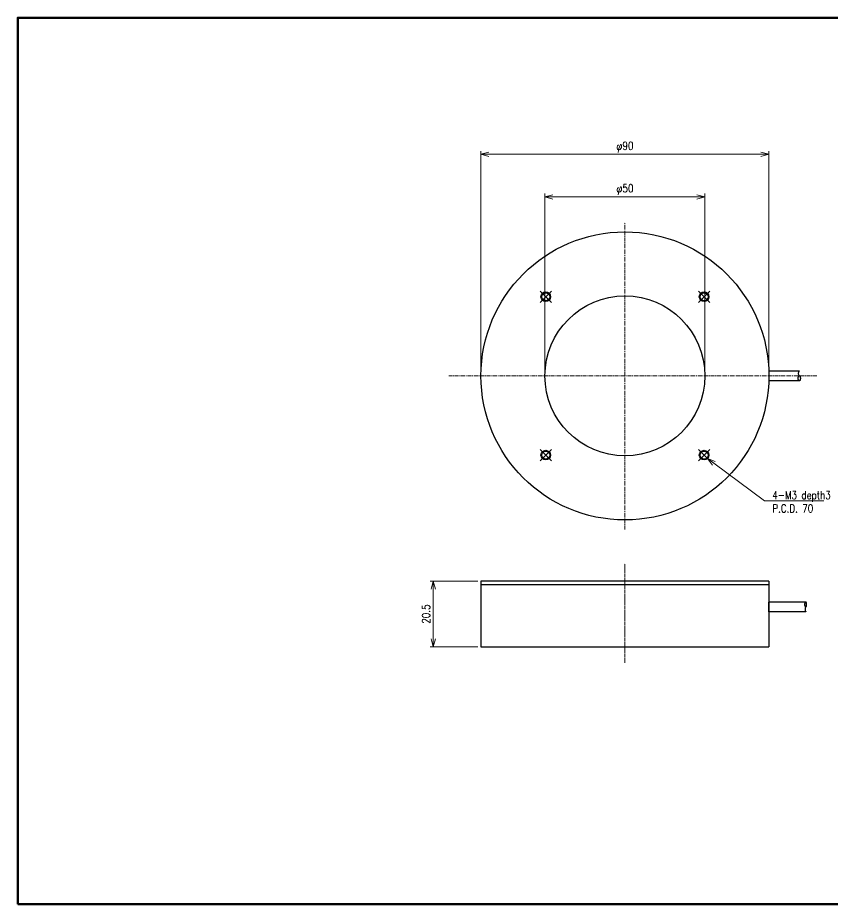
# Model space of a CAD drawing. Header units: millimetres. Extents: x 4 to 387, y 0 to 281.
# Drawn here: x 4 to 258.6, y 4 to 281 of the extents above; entities that cross this region are included whole.
import ezdxf
from ezdxf import colors
from ezdxf.entities.mleader import LeaderData, LeaderLine
from ezdxf.math import Vec2, Vec3

# ---------------------------------------------------------------- set-up
doc = ezdxf.new("R2010")
doc.units = ezdxf.units.MM
doc.linetypes.add('CENTER', pattern=[2, 1.25, -0.25, 0.25, -0.25])
doc.layers.get('0').update_dxf_attribs({"lineweight": 30})
doc.layers.get('Defpoints').update_dxf_attribs({"lineweight": 9})
for name, color, linetype, lineweight in [('2KD_寸法１', 7, 'Continuous', 15), ('2KD_寸法１ @ 1', 7, 'Continuous', 15), ('AUX', 7, 'Continuous', 40)]:
    doc.layers.add(name, color=color, linetype=linetype, lineweight=lineweight)
doc.styles.get("Standard").update_dxf_attribs({"font": 'simplex.shx', "width": 0.8, "bigfont": 'extfont.shx'})
doc.dimstyles.new('KD-STD', dxfattribs={"dimscale": 0, "dimtxt": 2.5, "dimasz": 2.5, "dimexe": 1, "dimexo": 1, "dimgap": 1, "dimtad": 1, "dimdsep": 46, "dimtxsty": 'Standard', "dimblk": 'OPEN30', "dimcen": 0, "dimadec": 0, "dimazin": 0, "dimtfac": 1, "dimtmove": 0, "dimatfit": 3, "dimldrblk": 'OPEN30', "dimfxl": 1, "dimtfill": 1, "dimtolj": 1, "dimtzin": 0, "dimlwd": 15, "dimlwe": 15, "dimarcsym": 0})

# ---------------------------------------------------------------- blocks, each defined once
blk = doc.blocks.new('_Open30')
at = {"lineweight": -2}
for p, q in [((-1, 0.26794919), (0, 0)), ((0, 0), (-1, -0.26794919)), ((0, 0), (-1, 0))]:
    blk.add_line(p, q, dxfattribs=at)
blk = doc.blocks.new('*D46')
at = {"layer": '2KD_寸法１', "color": 0, "lineweight": 15}
for p, q in [((147.7975005861533, 104.9173741275147), (132.8748905298449, 104.9173741275147)), ((133.8748905298449, 102.4173741275147), (133.8748905298449, 86.91737412751473)), ((147.7975005861533, 84.41737412751473), (132.8748905298449, 84.41737412751473))]:
    blk.add_line(p, q, dxfattribs=at)
at = {"layer": 'Defpoints', "color": 0}
for p in [(148.7975005861533, 104.9173741275147), (133.8748905298449, 84.41737412751473), (148.7975005861533, 84.41737412751473)]:
    blk.add_point(p, dxfattribs=at)
at = {"layer": '2KD_寸法１', "color": 0, "lineweight": 15, "xscale": 2.5, "yscale": 2.5, "zscale": 2.5}
for p, rotation in [((133.8748905298449, 104.9173741275147), 90), ((133.8748905298449, 84.41737412751473), 270)]:
    blk.add_blockref('_Open30', p, dxfattribs=dict(at, rotation=rotation))
at = {"layer": '2KD_寸法１', "color": 0, "insert": (131.6248905298448, 94.66737412751473), "char_height": 2.5, "attachment_point": 5, "rotation": 90, "bg_fill": 3, "box_fill_scale": 1.1, "bg_fill_color": 9, "bg_fill_true_color": 13158600, "bg_fill_transparency": 4391018}
blk.add_mtext('\\A1;20.5', dxfattribs=at)
blk = doc.blocks.new('A$C25D63B51')
at = {"ltscale": 0.1}
for p, q in [((-26.51650429449529, 22.98097038856275), (-22.98097038856253, 26.51650429449543)), ((-26.51650429449529, 26.51650429449549), (-22.98097038856258, 22.9809703885627)), ((22.98097038856298, 26.51650429449541), (26.51650429449575, 22.98097038856267)), ((26.51650429449575, 26.51650429449541), (22.98097038856298, 22.98097038856267)), ((-22.98097038856258, -26.51650429449558), (-26.51650429449535, -22.98097038856284)), ((-26.51650429449535, -26.51650429449558), (-22.98097038856258, -22.98097038856284)), ((26.51650429449569, -22.98097038856298), (22.98097038856292, -26.51650429449572)), ((26.51650429449569, -26.51650429449572), (22.98097038856292, -22.98097038856298))]:
    blk.add_line(p, q, dxfattribs=at)
for p, q in [((54.57499305169358, 1.5), (44.97499305169504, 1.5)), ((54.57499305169358, -1.5), (44.97499305169504, -1.5))]:
    blk.add_line(p, q)
for points in [[(54.52499305169784, -1.5), (54.4900930516918, -1.497200012207), (54.45549305169283, -1.488600015640313), (54.42149305169317, -1.474499940872249), (54.38819305169769, -1.454800009727533), (54.35599305169631, -1.4297000169754), (54.32499305169335, -1.399500012397822), (54.29559305169401, -1.364400029182405), (54.26789305169539, -1.324499964714106), (54.24219305169708, -1.280300021171624), (54.2185930516964, -1.23210000991821), (54.19729305169632, -1.180099964141817), (54.17859305169571, -1.125), (54.16249305169504, -1.066900014877319), (54.14909305169158, -1.006500005722102), (54.13859305169473, -0.9441000223160358), (54.13109305169517, -0.8803000450134277), (54.12649305169479, -0.8154000043869019), (54.12499305169649, -0.75), (54.12649305169479, -0.6845999956130981), (54.13109305169517, -0.6196999549866291), (54.13859305169473, -0.555899977684021), (54.14909305169158, -0.4934999942779257), (54.16249305169504, -0.4330999851227375), (54.17859305169571, -0.375), (54.19729305169632, -0.3199000358582396), (54.2185930516964, -0.2678999900818439), (54.24219305169708, -0.2196999788284017), (54.26789305169539, -0.1755000352859213), (54.29559305169401, -0.1355999708176228), (54.32499305169335, -0.1004999876023191), (54.35599305169631, -0.0702999830245972), (54.38819305169769, -0.045199990272522), (54.42149305169317, -0.0255000591278076), (54.45549305169283, -0.0113999843598265), (54.4900930516918, -0.0027999877930256), (54.52499305169784, 0)], [(54.52499305169784, 0), (54.48159305169543, 0.0113999843596844), (54.43949305169667, 0.0451999902724651), (54.39999305169783, 0.100499987602177), (54.36429305169736, 0.1754000186919598), (54.33349305169702, 0.2678999900817871), (54.30849305169573, 0.375), (54.29009305169478, 0.4934999942778975), (54.27879305169647, 0.619699954986487), (54.27499305169781, 0.75), (54.27879305169647, 0.8802000284194946), (54.29009305169478, 1.006500005721989), (54.30849305169573, 1.125), (54.33349305169702, 1.232100009918156), (54.36429305169736, 1.324499964713993), (54.39999305169783, 1.399500012397679), (54.43949305169667, 1.454699993133488), (54.48159305169543, 1.488600015640171), (54.52499305169784, 1.5)], [(54.57499305169358, 0), (54.61839305168837, -0.0113999843598265), (54.6604930516873, -0.0453000068665119), (54.69999305169347, -0.1004999876023191), (54.73569305169366, -0.1755000352859213), (54.76649305168701, -0.2678999900818439), (54.79149305168846, -0.375), (54.80989305168936, -0.4934999942779257), (54.82119305168771, -0.6197999715805054), (54.82499305169335, -0.75), (54.82119305168771, -0.8803000450134277), (54.80989305168936, -1.006500005722102), (54.79149305168846, -1.125), (54.76649305168701, -1.23210000991821), (54.73569305169366, -1.32459998130804), (54.69999305169347, -1.399500012397822), (54.6604930516873, -1.454800009727533), (54.61839305168837, -1.488600015640313), (54.57499305169358, -1.5)]]:
    blk.add_lwpolyline(points)
for centre, radius in [((0, 0), 45), ((-24.74873734152891, 24.74873734152911), 1.5), ((-24.74873734152891, 24.74873734152911), 1.25), ((0, 0), 25), ((24.74873734152936, 24.74873734152905), 1.5), ((24.74873734152936, 24.74873734152905), 1.25), ((-24.74873734152897, -24.74873734152922), 1.5), ((-24.74873734152897, -24.74873734152922), 1.25), ((24.74873734152931, -24.74873734152936), 1.5), ((24.74873734152931, -24.74873734152936), 1.25)]:
    blk.add_circle(centre, radius)
blk = doc.blocks.new('A$C1B6C34C8')
for p, q in [((0, 20.5), (0, 0)), ((0, 20.5), (0, 0.1855672507798118)), ((89.99999999999984, 20.5), (0, 20.5)), ((0, 19.5), (89.99999999999984, 19.5)), ((88.49999999999999, 20.5), (1.5, 20.5)), ((89.99999999999984, 20.5), (89.99999999999984, -1.137e-13)), ((101.5500000000027, 14.00000000000001), (89.99999999999984, 14.00000000000001)), ((89.99999999999984, 11.00000000000001), (89.99999999999984, 14.00000000000001)), ((89.99999999999984, 11.50000000000001), (89.99999999999984, 13.00000000000001)), ((89.99999999999984, 12.00000000000001), (89.99999999999984, 12.50000000000001)), ((101.5500000000027, 11.00000000000001), (89.99999999999984, 11.00000000000001)), ((0, 0), (89.99999999999984, -1.137e-13)), ((0, 0), (3.000000000000113, 0))]:
    blk.add_line(p, q)
for points in [[(101.5500000000027, 14.00000000000001), (101.5150999999967, 13.99720001220704), (101.4804999999977, 13.98860001564027), (101.446499999998, 13.9744999408722), (101.4132000000025, 13.95480000972749), (101.381000000001, 13.92970001697541), (101.3499999999984, 13.89950001239778), (101.3205999999989, 13.86440002918245), (101.2929000000002, 13.82449996471406), (101.2672000000019, 13.78030002117158), (101.2436000000014, 13.73210000991823), (101.222300000001, 13.68009996414186), (101.2036000000005, 13.62500000000001), (101.1874999999998, 13.56690001487733), (101.1740999999964, 13.50650000572206), (101.1635999999997, 13.44410002231599), (101.1561, 13.38030004501344), (101.1514999999997, 13.31540000438691), (101.1500000000013, 13.25000000000001), (101.1514999999997, 13.18459999561311), (101.1561, 13.11969995498659), (101.1635999999997, 13.05589997768403), (101.1740999999964, 12.99349999427797), (101.1874999999998, 12.93309998512269), (101.2036000000005, 12.87500000000001), (101.222300000001, 12.81990003585817), (101.2436000000014, 12.7678999900818), (101.2672000000019, 12.71969997882844), (101.2929000000002, 12.67550003528596), (101.3205999999989, 12.63559997081758), (101.3499999999984, 12.60049998760225), (101.381000000001, 12.57029998302461), (101.4132000000025, 12.54519999027253), (101.446499999998, 12.52550005912782), (101.4804999999977, 12.51139998435975), (101.5150999999967, 12.50279998779298), (101.5500000000027, 12.50000000000001)], [(101.5500000000027, 12.50000000000001), (101.5933999999977, 12.51139998435975), (101.6354999999965, 12.54530000686647), (101.6750000000027, 12.60049998760225), (101.7107000000031, 12.67550003528596), (101.7414999999963, 12.7678999900818), (101.7664999999977, 12.87500000000001), (101.7848999999986, 12.99349999427797), (101.7961999999968, 13.11979997158052), (101.8000000000027, 13.25000000000001), (101.7961999999968, 13.38030004501344), (101.7848999999986, 13.50650000572206), (101.7664999999977, 13.62500000000001), (101.7414999999963, 13.73210000991823), (101.7107000000031, 13.824599981308), (101.6750000000027, 13.89950001239778), (101.6354999999965, 13.95480000972749), (101.5933999999977, 13.98860001564027), (101.5500000000027, 14.00000000000001)], [(101.5500000000027, 12.50000000000001), (101.5066000000004, 12.48860001564027), (101.4645000000017, 12.45480000972749), (101.4250000000027, 12.39950001239778), (101.3893000000024, 12.32459998130799), (101.3585000000019, 12.23210000991822), (101.3335000000004, 12.12500000000001), (101.3150999999996, 12.00650000572206), (101.3038000000013, 11.88030004501344), (101.3000000000027, 11.75000000000001), (101.3038000000013, 11.61979997158052), (101.3150999999996, 11.49349999427797), (101.3335000000004, 11.37500000000001), (101.3585000000019, 11.2678999900818), (101.3893000000024, 11.17550003528596), (101.4250000000027, 11.10049998760225), (101.4645000000017, 11.04530000686647), (101.5066000000004, 11.01139998435975), (101.5500000000027, 11.00000000000001)]]:
    blk.add_lwpolyline(points)
blk = doc.blocks.new('*D47')
at = {"layer": '2KD_寸法１', "color": 0, "lineweight": 15}
for p, q in [((168.797500586153, 170.0859849877965), (168.797500586153, 226.031211442582)), ((171.297500586153, 225.031211442582), (216.2975005861531, 225.031211442582)), ((218.7975005861531, 170.0859849877965), (218.7975005861531, 226.031211442582))]:
    blk.add_line(p, q, dxfattribs=at)
at = {"layer": 'Defpoints', "color": 0}
for p in [(218.7975005861531, 225.031211442582), (168.797500586153, 169.0859849877965), (218.7975005861531, 169.0859849877965)]:
    blk.add_point(p, dxfattribs=at)
at = {"layer": '2KD_寸法１', "color": 0, "lineweight": 15, "xscale": 2.5, "yscale": 2.5, "zscale": 2.5, "rotation": 180}
blk.add_blockref('_Open30', (168.797500586153, 225.031211442582), dxfattribs=at)
at = {"layer": '2KD_寸法１', "color": 0, "lineweight": 15, "xscale": 2.5, "yscale": 2.5, "zscale": 2.5}
blk.add_blockref('_Open30', (218.7975005861531, 225.031211442582), dxfattribs=at)
at = {"layer": '2KD_寸法１', "color": 0, "insert": (193.797500586153, 227.281211442582), "char_height": 2.5, "attachment_point": 5, "bg_fill": 3, "box_fill_scale": 1.1, "bg_fill_color": 9, "bg_fill_true_color": 13158600, "bg_fill_transparency": 4391006}
blk.add_mtext('\\A1;φ50', dxfattribs=at)
blk = doc.blocks.new('*D48')
at = {"layer": '2KD_寸法１', "color": 0, "lineweight": 15}
for p, q in [((148.797500586153, 170.0859849877965), (148.797500586153, 239.3256271479286)), ((151.297500586153, 238.3256271479286), (236.2975005861531, 238.3256271479286)), ((238.7975005861531, 170.0859849877965), (238.7975005861531, 239.3256271479286))]:
    blk.add_line(p, q, dxfattribs=at)
at = {"layer": 'Defpoints', "color": 0}
for p in [(238.7975005861531, 238.3256271479286), (148.797500586153, 169.0859849877965), (238.7975005861531, 169.0859849877965)]:
    blk.add_point(p, dxfattribs=at)
at = {"layer": '2KD_寸法１', "color": 0, "lineweight": 15, "xscale": 2.5, "yscale": 2.5, "zscale": 2.5, "rotation": 180}
blk.add_blockref('_Open30', (148.797500586153, 238.3256271479286), dxfattribs=at)
at = {"layer": '2KD_寸法１', "color": 0, "lineweight": 15, "xscale": 2.5, "yscale": 2.5, "zscale": 2.5}
blk.add_blockref('_Open30', (238.7975005861531, 238.3256271479286), dxfattribs=at)
at = {"layer": '2KD_寸法１', "color": 0, "insert": (193.797500586153, 240.5756271479286), "char_height": 2.5, "attachment_point": 5, "bg_fill": 3, "box_fill_scale": 1.1, "bg_fill_color": 9, "bg_fill_true_color": 13158600, "bg_fill_transparency": 4390926}
blk.add_mtext('\\A1;φ90', dxfattribs=at)

msp = doc.modelspace()

# ---------------------------------------------------------------- linework, layer by layer
at = {"layer": '2KD_寸法１', "color": 2, "linetype": 'CENTER'}
for p, q in [((193.797500586153, 121.0859849877965), (193.797500586153, 217.0859849877966)), ((253.7975005861532, 169.0859849877965), (138.7975005861533, 169.0859849877965))]:
    msp.add_line(p, q, dxfattribs=at)
at = {"layer": '2KD_寸法１', "color": 2, "linetype": 'CENTER', "ltscale": 0.5}
msp.add_line((193.797500586153, 79.41737412751468), (193.797500586153, 110.4173741275149), dxfattribs=at)
at = {"layer": 'AUX', "lineweight": 70}
msp.add_lwpolyline([(3.999999758280865, 4.000000249163575), (386.9999997582809, 4.000000249163575), (386.9999997582809, 281.0000002491635), (3.999999758280865, 281.0000002491635)], close=True, dxfattribs=at)

# ---------------------------------------------------------------- block references
msp.add_blockref('A$C25D63B51', (193.797500586153, 169.0859849877965))

# ---------------------------------------------------------------- leaders
at = {"layer": '2KD_寸法１ @ 1'}
ml = msp.add_multileader_mtext('Standard', dxfattribs=at)
ml.set_content('4-M3 depth3\\PP.C.D. 70', color=256)
ml.set_leader_properties(lineweight=15)
ml.set_arrow_properties(name='OPEN30')
ml.build(insert=Vec2(0, 0))
ml.multileader.update_dxf_attribs({"text_left_attachment_type": 6, "text_right_attachment_type": 6, "dogleg_length": 1.5, "arrow_head_size": 2.5})
ctx = ml.context
ctx.base_point, ctx.char_height, ctx.arrow_head_size, ctx.landing_gap_size, ctx.plane_origin = Vec3(238.8722050118847, 130.1055279539115), 2.5, 2.5, 1, Vec3(270.972414882661, 126.2610402533699)
ctx.left_attachment, ctx.right_attachment = 6, 6
notes = []
notes.append((ctx, [(0, (1, 1, 0), (237.3722050118847, 130.1055279539115), (1, 0), 1.5, [(0, [(219.6068980994622, 143.2765874744875)], 0, [])])]))
ctx.mtext.insert, ctx.mtext.flow_direction = Vec3(239.8722050118849, 133.1055279539115), 5
for ctx, leaders in notes:
    for number, flags, end, landing, length, lines in leaders:
        leader = LeaderData()
        leader.index, (leader.has_last_leader_line, leader.has_dogleg_vector, leader.attachment_direction) = number, flags
        leader.last_leader_point, leader.dogleg_vector, leader.dogleg_length = Vec3(end), Vec3(landing), length
        for number, points, colour, breaks in lines:
            line = LeaderLine()
            line.index, line.vertices, line.color, line.breaks = number, Vec3.list(points), colors.encode_raw_color(colour), breaks
            leader.lines.append(line)
        ctx.leaders.append(leader)

# ---------------------------------------------------------------- next in the draw order: dimensions: what is measured, and where the dimension line sits
dim = msp.add_linear_dim(base=(218.7975005861531, 225.031211442582), p1=(168.797500586153, 169.0859849877965), p2=(218.7975005861531, 169.0859849877965), text='φ<>', dimstyle='KD-STD', override={"dimscale": 1, "dimtix": 0, "dimtofl": 1, "dimtmove": 0, "dimatfit": 3, "dimtfillclr": 256}, dxfattribs=at)
dim.commit()
dim.dimension.update_dxf_attribs({"geometry": '*D47', "text_midpoint": (193.797500586153, 227.281211442582)})
dim = msp.add_linear_dim(base=(133.8748905298449, 84.41737412751473), p1=(148.7975005861533, 104.9173741275147), p2=(148.7975005861533, 84.41737412751473), angle=90, dimstyle='KD-STD', override={"dimscale": 1, "dimtix": 0, "dimtofl": 1, "dimtmove": 0, "dimatfit": 3}, dxfattribs=at)
dim.commit()
dim.dimension.update_dxf_attribs({"geometry": '*D46', "text_midpoint": (131.6248905298448, 94.66737412751473)})

# ---------------------------------------------------------------- next in the draw order: block references
msp.add_blockref('A$C1B6C34C8', (148.7975005861533, 84.41737412751473))

# ---------------------------------------------------------------- next in the draw order: dimensions: what is measured, and where the dimension line sits
dim = msp.add_linear_dim(base=(238.7975005861531, 238.3256271479286), p1=(148.797500586153, 169.0859849877965), p2=(238.7975005861531, 169.0859849877965), text='φ<>', dimstyle='KD-STD', override={"dimscale": 1, "dimtix": 0, "dimtofl": 1, "dimtmove": 0, "dimatfit": 3, "dimtfillclr": 256}, dxfattribs=at)
dim.commit()
dim.dimension.update_dxf_attribs({"geometry": '*D48', "text_midpoint": (193.797500586153, 240.5756271479286)})

doc.saveas('drawing.dxf')
